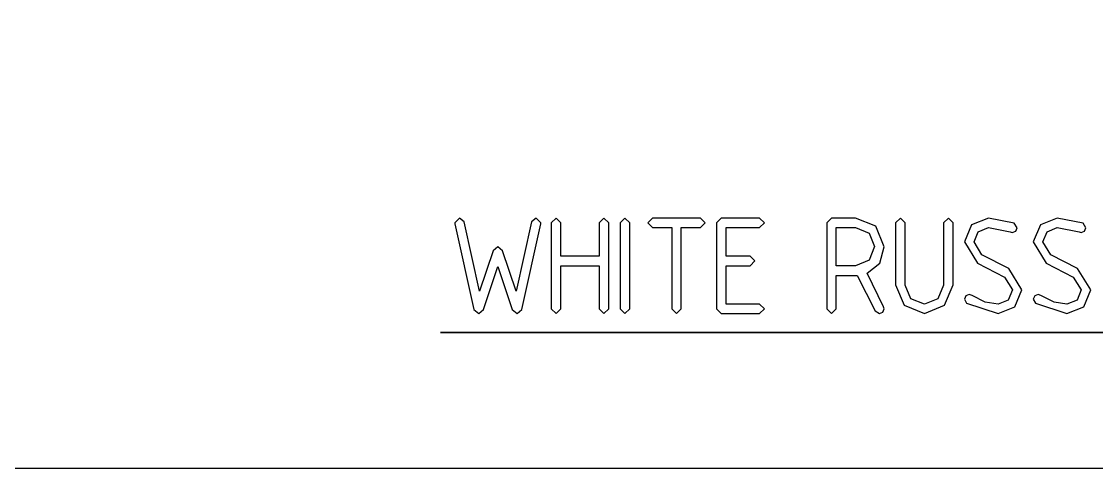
# Model space of a CAD drawing. Header units: metres. Extents: x 0 to 16.5, y 0 to 11.5.
# Drawn here: x 3.392 to 4.476, y 0.01 to 0.461 of the extents above; entities that cross this region are included whole.
import ezdxf

# ---------------------------------------------------------------- set-up
doc = ezdxf.new("R2010")
doc.units = ezdxf.units.M

msp = doc.modelspace()

# ---------------------------------------------------------------- linework, layer by layer
for points in [[(0.0104, 11.5461), (16.5118, 11.5461), (16.5118, 0.0104), (0.0104, 0.0104), (0.0104, 11.5461)], [(3.8772, 0.2301), (3.8724, 0.2341), (3.8676, 0.2301), (3.854, 0.1894), (3.8384, 0.2593), (3.8338, 0.2631), (3.829, 0.2582), (3.8291, 0.2572), (3.8483, 0.1708), (3.8531, 0.1667), (3.8579, 0.1708), (3.8724, 0.2142), (3.8869, 0.1708), (3.8917, 0.1667), (3.8965, 0.1707), (3.9156, 0.2572), (3.9158, 0.2582), (3.911, 0.2631), (3.9064, 0.2593), (3.8908, 0.1894), (3.8772, 0.2301)], [(3.931, 0.1667), (3.9358, 0.1714), (3.9358, 0.215), (3.9746, 0.215), (3.9746, 0.1714), (3.9793, 0.1667), (3.9841, 0.1714), (3.9841, 0.2584), (3.9793, 0.2631), (3.9746, 0.2584), (3.9746, 0.2246), (3.9358, 0.2246), (3.9358, 0.2584), (3.931, 0.2631), (3.9262, 0.2584), (3.9262, 0.1714), (3.931, 0.1667)], [(4.0053, 0.1714), (4.0053, 0.2584), (4.0005, 0.2631), (3.9957, 0.2584), (3.9957, 0.1714), (4.0005, 0.1667), (4.0053, 0.1714)], [(4.0284, 0.2536), (4.0477, 0.2536), (4.0477, 0.1714), (4.0525, 0.1667), (4.0573, 0.1714), (4.0573, 0.2536), (4.0766, 0.2536), (4.0813, 0.2584), (4.0766, 0.2631), (4.0284, 0.2631), (4.0236, 0.2584), (4.0284, 0.2536)], [(4.0977, 0.1667), (4.1363, 0.1667), (4.1411, 0.1714), (4.1363, 0.1762), (4.1025, 0.1762), (4.1025, 0.215), (4.1267, 0.215), (4.1315, 0.2198), (4.1267, 0.2246), (4.1025, 0.2246), (4.1025, 0.2536), (4.1363, 0.2536), (4.1411, 0.2584), (4.1363, 0.2631), (4.0977, 0.2631), (4.0929, 0.2584), (4.0929, 0.1714), (4.0977, 0.1667)], [(4.2619, 0.2341), (4.2535, 0.2548), (4.233, 0.2631), (4.2088, 0.2631), (4.204, 0.2584), (4.204, 0.1714), (4.2088, 0.1667), (4.2136, 0.1714), (4.2136, 0.2052), (4.233, 0.2052), (4.2348, 0.2052), (4.2528, 0.1694), (4.2571, 0.1667), (4.2604, 0.1682), (4.2619, 0.1714), (4.2613, 0.1737), (4.2446, 0.2074), (4.2575, 0.2176), (4.2619, 0.2341)], [(4.3266, 0.2631), (4.3218, 0.2584), (4.3218, 0.1955), (4.3161, 0.1817), (4.3025, 0.1762), (4.2887, 0.1817), (4.283, 0.1955), (4.283, 0.2584), (4.2783, 0.2631), (4.2734, 0.2584), (4.2734, 0.1957), (4.282, 0.1752), (4.3025, 0.1667), (4.3228, 0.1752), (4.3313, 0.1957), (4.3313, 0.2584), (4.3266, 0.2631)], [(4.3875, 0.2121), (4.3604, 0.226), (4.3525, 0.239), (4.3567, 0.2492), (4.367, 0.2536), (4.3891, 0.2491), (4.3911, 0.2486), (4.3945, 0.25), (4.396, 0.2534), (4.393, 0.2579), (4.367, 0.2631), (4.3499, 0.2561), (4.3429, 0.239), (4.3559, 0.2175), (4.3831, 0.2036), (4.3912, 0.1908), (4.387, 0.1804), (4.3767, 0.1762), (4.3638, 0.1783), (4.3505, 0.1851), (4.3477, 0.186), (4.3444, 0.1845), (4.3429, 0.1812), (4.345, 0.1771), (4.3767, 0.1667), (4.3938, 0.1737), (4.4008, 0.1908), (4.3875, 0.2121)], [(4.4569, 0.2121), (4.4299, 0.226), (4.4219, 0.239), (4.4261, 0.2492), (4.4364, 0.2536), (4.4586, 0.2491), (4.4605, 0.2486), (4.464, 0.25), (4.4654, 0.2534), (4.4625, 0.2579), (4.4364, 0.2631), (4.4194, 0.2561), (4.4123, 0.239), (4.4253, 0.2175), (4.4526, 0.2036), (4.4607, 0.1908), (4.4565, 0.1804), (4.4462, 0.1762), (4.4333, 0.1783), (4.42, 0.1851), (4.4172, 0.186), (4.4139, 0.1845), (4.4123, 0.1812), (4.4144, 0.1771), (4.4462, 0.1667), (4.4632, 0.1737), (4.4702, 0.1908), (4.4569, 0.2121)], [(4.233, 0.2536), (4.2466, 0.2479), (4.2523, 0.2343), (4.2466, 0.2205), (4.233, 0.2148), (4.2136, 0.2148), (4.2136, 0.2536), (4.233, 0.2536)], [(3.8146, 0.1478), (3.8146, 0.1478), (4.6527, 0.1478), (3.8146, 0.1478)]]:
    msp.add_lwpolyline(points, close=True)

doc.saveas('drawing.dxf')
